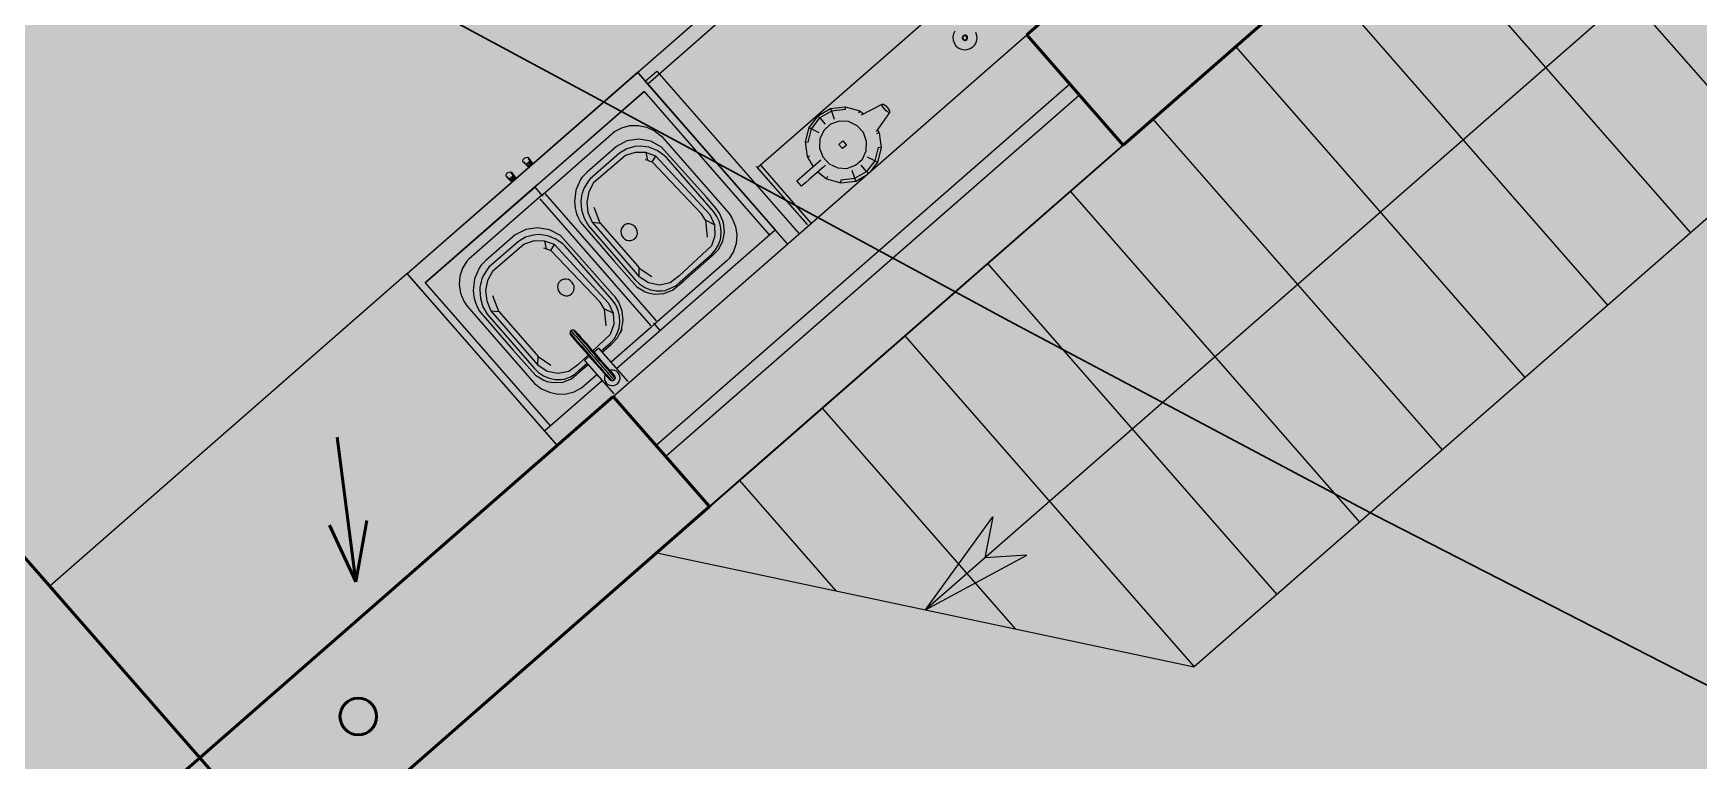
# Model space of a CAD drawing. Header units: millimetres. Extents: x 474337 to 1180020, y 4124662 to 4776603.
# Drawn here: x 845402 to 849950, y 4370312 to 4372299 of the extents above; entities that cross this region are included whole.
import ezdxf

# ---------------------------------------------------------------- set-up
doc = ezdxf.new("R2010")
doc.units = ezdxf.units.MM
doc.layers.add('(032) Горизонтали утолщенные', color=32, linetype='Continuous', lineweight=30)

# ---------------------------------------------------------------- blocks, each defined once
blk = doc.blocks.new('io87po8otjtrio')
h = blk.add_hatch(color=256)
h.dxf.hatch_style = 1
h.paths.add_polyline_path([(5665848.7, 897516.4), (5666182.5, 897736.8), (5665962.1, 898070.6), (5665628.3, 897850.2)])
at = {"color": 7, "lineweight": 50}
for p, q in [((5660452.5, 906416), (5664309.3, 900574)), ((5663011.3, 901814.2), (5663975.5, 900353.6)), ((5663975.5, 900353.6), (5664309.3, 900574)), ((5664802, 899101.8), (5665135.8, 899322.2)), ((5665135.8, 899322.2), (5666182.5, 897736.8)), ((5664802, 899101.8), (5665628.3, 897850.2)), ((5664994.6, 897431.8), (5665628.3, 897850.2))]:
    blk.add_line(p, q, dxfattribs=at)
at = {"color": 7}
for p, q in [((5663268, 904330), (5665747.3, 900574.6)), ((5662796, 903955.6), (5665494.3, 899868.4)), ((5663588.6, 901665.8), (5664590.3, 902327.1)), ((5663753.8, 901415.4), (5664755.5, 902076.8)), ((5663919.1, 901165.1), (5664920.8, 901826.4)), ((5664084.4, 900914.7), (5665086.1, 901576)), ((5664249.7, 900664.4), (5665251.4, 901325.7)), ((5664415, 900414), (5665416.7, 901075.3)), ((5664580.3, 900163.6), (5665582, 900825)), ((5664745.6, 899913.3), (5665747.3, 900574.6)), ((5665241.4, 899162.2), (5665747.3, 900574.6)), ((5664910.9, 899662.9), (5665578.6, 900103.8)), ((5665076.1, 899412.6), (5665410, 899633)), ((5665135.8, 899322.2), (5664802, 899101.8))]:
    blk.add_line(p, q, dxfattribs=at)
for p, q in [((5664309.3, 900574), (5665135.8, 899322.2)), ((5664234.9, 899577.5), (5663655, 900455.8)), ((5664124.6, 900452.1), (5664951, 899200.3)), ((5664158, 900474.1), (5664984.4, 899222.3)), ((5664802, 899101.8), (5663975.5, 900353.6)), ((5663958.8, 900218.3), (5663950.4, 900216.8)), ((5663967.2, 900217.7), (5663958.8, 900218.3)), ((5663975.2, 900215), (5663967.2, 900217.7)), ((5663982.4, 900210.2), (5663975.2, 900215)), ((5663988.2, 900203.5), (5663982.4, 900210.2)), ((5663953.5, 900186.8), (5663953.3, 900184.9)), ((5663953.3, 900184.9), (5663953.7, 900183.1)), ((5663954.1, 900188.6), (5663953.5, 900186.8)), ((5663953.7, 900183.1), (5663954.5, 900181.3)), ((5663954, 900186.7), (5663953.9, 900185)), ((5663953.9, 900185), (5663954.2, 900183.2)), ((5663954.6, 900188.3), (5663954, 900186.7)), ((5663955.1, 900190.1), (5663954.1, 900188.6)), ((5663954.2, 900183.2), (5663955, 900181.6)), ((5663954.5, 900181.3), (5663955.8, 900179.8)), ((5663955.5, 900189.8), (5663954.6, 900188.3)), ((5663955, 900181.6), (5663956.2, 900180.3)), ((5663956.6, 900191.4), (5663955.1, 900190.1)), ((5663955.4, 900186.2), (5663955.2, 900184.8)), ((5663955.2, 900184.8), (5663955.5, 900183.3)), ((5663955.8, 900187.5), (5663955.4, 900186.2)), ((5663956.9, 900190.9), (5663955.5, 900189.8)), ((5663955.5, 900183.3), (5663956.2, 900182)), ((5663956.6, 900188.7), (5663955.8, 900187.5)), ((5663955.8, 900179.8), (5663957.4, 900178.8)), ((5663956.2, 900182), (5663957.1, 900180.9)), ((5663956.2, 900180.3), (5663957.6, 900179.3)), ((5663958.3, 900192.3), (5663956.6, 900191.4)), ((5663957.7, 900189.7), (5663956.6, 900188.7)), ((5663958.5, 900191.7), (5663956.9, 900190.9)), ((5663957.1, 900180.9), (5663958.3, 900180.1)), ((5663957.4, 900178.8), (5663959.1, 900178.2)), ((5663957.6, 900179.3), (5663959.3, 900178.7)), ((5663959.1, 900190.3), (5663957.7, 900189.7)), ((5663960.2, 900192.6), (5663958.3, 900192.3)), ((5663958.3, 900180.1), (5663959.7, 900179.6)), ((5663960.2, 900192), (5663958.5, 900191.7)), ((5663960.5, 900190.6), (5663959.1, 900190.3)), ((5663959.1, 900178.2), (5663961, 900178)), ((5663959.3, 900178.7), (5663961, 900178.6)), ((5663959.7, 900179.6), (5663961.1, 900179.5)), ((5663962.1, 900192.5), (5663960.2, 900192.6)), ((5663962, 900191.9), (5663960.2, 900192)), ((5663961.9, 900190.5), (5663960.5, 900190.6)), ((5663961, 900178.6), (5663962.7, 900178.9)), ((5663961, 900178), (5663962.9, 900178.4)), ((5663961.1, 900179.5), (5663962.5, 900179.8)), ((5663963.2, 900190), (5663961.9, 900190.5)), ((5663963.6, 900191.4), (5663962, 900191.9)), ((5663963.8, 900191.9), (5663962.1, 900192.5)), ((5663962.5, 900179.8), (5663963.8, 900180.4)), ((5663962.7, 900178.9), (5663964.3, 900179.7)), ((5663962.9, 900178.4), (5663964.6, 900179.2)), ((5663964.4, 900189.2), (5663963.2, 900190)), ((5663965, 900190.4), (5663963.6, 900191.4)), ((5663965.4, 900190.8), (5663963.8, 900191.9)), ((5663963.8, 900180.4), (5663965, 900181.4)), ((5663964.3, 900179.7), (5663965.7, 900180.9)), ((5663965.4, 900188.1), (5663964.4, 900189.2)), ((5663964.6, 900179.2), (5663966.1, 900180.5)), ((5663966.2, 900189), (5663965, 900190.4)), ((5663965, 900181.4), (5663965.8, 900182.6)), ((5663966.7, 900189.3), (5663965.4, 900190.8)), ((5663966.1, 900186.8), (5663965.4, 900188.1)), ((5663965.7, 900180.9), (5663966.6, 900182.4)), ((5663965.8, 900182.6), (5663966.2, 900184)), ((5663966.3, 900185.4), (5663966.1, 900186.8)), ((5663966.1, 900180.5), (5663967.2, 900182.1)), ((5663967, 900187.4), (5663966.2, 900189)), ((5663966.2, 900184), (5663966.3, 900185.4)), ((5663966.6, 900182.4), (5663967.2, 900184)), ((5663967.5, 900187.6), (5663966.7, 900189.3)), ((5663967.3, 900185.7), (5663967, 900187.4)), ((5663967.2, 900184), (5663967.3, 900185.7)), ((5663967.2, 900182.1), (5663967.8, 900183.9)), ((5663967.9, 900185.7), (5663967.5, 900187.6)), ((5663967.8, 900183.9), (5663967.9, 900185.7)), ((5663978.8, 900157.8), (5663985.5, 900163.6)), ((5663985.5, 900163.6), (5663990.2, 900170.7)), ((5663992, 900195.6), (5663988.2, 900203.5)), ((5663990.2, 900170.7), (5663993, 900178.7)), ((5663993.6, 900187.1), (5663992, 900195.6)), ((5663993, 900178.7), (5663993.6, 900187.1)), ((5663938.9, 900160.5), (5663946, 900155.7)), ((5663946, 900155.7), (5663954, 900153)), ((5663954, 900153), (5663962.4, 900152.3)), ((5663962.4, 900152.3), (5663970.8, 900153.9)), ((5663970.8, 900153.9), (5663978.8, 900157.8)), ((5664109.9, 899936.7), (5664110.4, 899940.1)), ((5664114.1, 899936.7), (5664109.9, 899936.7)), ((5664121.1, 899904.8), (5664109.9, 899936.7)), ((5664110.4, 899940.1), (5664115.3, 899945.8)), ((5664121.4, 899940.1), (5664114.1, 899936.7)), ((5664115.3, 899945.8), (5664123, 899951.1)), ((5664129.1, 899945.3), (5664121.4, 899940.1)), ((5664123, 899951.1), (5664130.5, 899954.1)), ((5664134.3, 899950.5), (5664129.1, 899945.3)), ((5664130.5, 899954.1), (5664134.9, 899953.8)), ((5664134.9, 899953.8), (5664134.3, 899950.5)), ((5664134.9, 899953.8), (5664159.4, 899931.5)), ((5664131.2, 899876.7), (5664121.1, 899904.8)), ((5664159.4, 899931.5), (5664182.1, 899910.6)), ((5664177.9, 899914.5), (5664186.7, 899918.1)), ((5664186.7, 899918.1), (5664227.5, 899918.2)), ((5664186.7, 899918.1), (5664188.1, 899910.4)), ((5664227.5, 899918.2), (5664225.8, 899910.5)), ((5664225.8, 899910.5), (5664260.4, 899896.3)), ((5664227.5, 899918.2), (5664264.9, 899902.9)), ((5664260.4, 899896.3), (5664247.6, 899877.6)), ((5664264.9, 899902.9), (5664260.4, 899896.3)), ((5664260.4, 899896.3), (5664286.7, 899870)), ((5664264.9, 899902.9), (5664288.4, 899879.3)), ((5664103.3, 899836.3), (5664119.5, 899873.7)), ((5664119.5, 899873.7), (5664128.9, 899883)), ((5664119.5, 899873.7), (5664126, 899869.4)), ((5664159, 899861), (5664145, 899839.7)), ((5664180.1, 899875.6), (5664159, 899861)), ((5664205.1, 899881.2), (5664180.1, 899875.6)), ((5664230.1, 899876.9), (5664205.1, 899881.2)), ((5664251.4, 899863.4), (5664230.1, 899876.9)), ((5664265.7, 899842.7), (5664251.4, 899863.4)), ((5664286.7, 899870), (5664267.7, 899857.4)), ((5664286.7, 899870), (5664292.2, 899873.6)), ((5664300.6, 899835.5), (5664286.7, 899870)), ((5664308.4, 899837), (5664296, 899867.9)), ((5663934.2, 899286.5), (5663586.4, 899813.3)), ((5663621.5, 899836.5), (5663969.3, 899309.7)), ((5664102.7, 899795.8), (5664103.3, 899836.3)), ((5664103.3, 899836.3), (5664111.1, 899834.7)), ((5664111.1, 899834.7), (5664110.5, 899797.3)), ((5664110.5, 899797.3), (5664132.8, 899801.8)), ((5664145, 899839.7), (5664140.2, 899814.7)), ((5664140.2, 899814.7), (5664145.4, 899790.1)), ((5664194.7, 899817), (5664207.4, 899825.4)), ((5664203, 899804.6), (5664194.7, 899817)), ((5664215.7, 899812.9), (5664203, 899804.6)), ((5664207.4, 899825.4), (5664215.7, 899812.9)), ((5664270.9, 899818.1), (5664265.7, 899842.7)), ((5664266.1, 899793.1), (5664270.9, 899818.1)), ((5664300.6, 899835.5), (5664278.3, 899831)), ((5664300, 899798.1), (5664300.6, 899835.5)), ((5664307.8, 899796.5), (5664300, 899798.1)), ((5664308.4, 899837), (5664300.6, 899835.5)), ((5664307.8, 899796.5), (5664308.4, 899837)), ((5664102.7, 899795.8), (5664110.5, 899797.3)), ((5664117.8, 899758.4), (5664102.7, 899795.8)), ((5664110.5, 899797.3), (5664124.4, 899762.8)), ((5664124.4, 899762.8), (5664117.8, 899758.4)), ((5664117.8, 899758.4), (5664146.2, 899729.9)), ((5664124.4, 899762.8), (5664143.5, 899775.4)), ((5664150.7, 899736.5), (5664124.4, 899762.8)), ((5664145.4, 899790.1), (5664159.7, 899769.4)), ((5664150.7, 899736.5), (5664163.6, 899755.2)), ((5664159.7, 899769.4), (5664181, 899755.9)), ((5664181, 899755.9), (5664206, 899751.6)), ((5664206, 899751.6), (5664231, 899757.2)), ((5664231, 899757.2), (5664252.1, 899771.8)), ((5664252.1, 899771.8), (5664266.1, 899793.1)), ((5664254.1, 899761.6), (5664257.9, 899755.9)), ((5664257.9, 899755.9), (5664260.9, 899751.4)), ((5664269.9, 899737.7), (5664291.7, 899759.1)), ((5664291.7, 899759.1), (5664285.1, 899763.4)), ((5664291.7, 899759.1), (5664307.8, 899796.5)), ((5664146.2, 899729.9), (5664150.7, 899736.5)), ((5664146.2, 899729.9), (5664183.7, 899714.6)), ((5664185.3, 899722.3), (5664150.7, 899736.5)), ((5664183.7, 899714.6), (5664185.3, 899722.3)), ((5664183.7, 899714.6), (5664224.5, 899714.7)), ((5664224.5, 899714.7), (5664223, 899722.5)), ((5664224.5, 899714.7), (5664253.8, 899726.8)), ((5664286.2, 899677.7), (5664238, 899750.7)), ((5664260.9, 899751.4), (5664266.5, 899742.9)), ((5664266.5, 899742.9), (5664276.4, 899727.9)), ((5664276.4, 899727.9), (5664286.3, 899712.8)), ((5664286.3, 899712.8), (5664294.6, 899700.2)), ((5663937.4, 899339), (5664430.2, 899664.4)), ((5664405.8, 899701.5), (5664231.8, 899586.6)), ((5664408, 899690.4), (5664232.3, 899574.4)), ((5664302.5, 899688.4), (5664286.2, 899677.7)), ((5664294.6, 899700.2), (5664300.1, 899691.9)), ((5664300.1, 899691.9), (5664302.5, 899688.4)), ((5664407.3, 899691.4), (5664408, 899690.4)), ((5664453.4, 899629.3), (5663960.6, 899303.9)), ((5663933.8, 899286.3), (5664410.6, 899601)), ((5663988.5, 899297.1), (5664422.2, 899583.4)), ((5664727.7, 899120.8), (5664410.6, 899601)), ((5664115.3, 899327.9), (5664349.5, 899482.5)), ((5664349.5, 899482.5), (5664364, 899489.2)), ((5664364, 899489.2), (5664387, 899494.9)), ((5664387, 899494.9), (5664410.5, 899495.4)), ((5664410.5, 899495.4), (5664433.2, 899490.5)), ((5664433.2, 899490.5), (5664453.8, 899480.6)), ((5664453.8, 899480.6), (5664471.2, 899466.1)), ((5664338.1, 899441.1), (5664175.2, 899333.4)), ((5664323.9, 899444.8), (5664296.3, 899426.6)), ((5664331.2, 899449.8), (5664323.9, 899444.8)), ((5664347, 899457.6), (5664331.2, 899449.8)), ((5664352.9, 899448.5), (5664338.1, 899441.1)), ((5664345.7, 899429.9), (5664374.9, 899438.4)), ((5664372.4, 899463.8), (5664347, 899457.6)), ((5664368.6, 899453.1), (5664352.9, 899448.5)), ((5664374.9, 899438.4), (5664359, 899415.9)), ((5664385, 899454.8), (5664368.6, 899453.1)), ((5664398.2, 899463), (5664372.4, 899463.8)), ((5664374.9, 899438.4), (5664404.7, 899436.1)), ((5664401.1, 899453.5), (5664385, 899454.8)), ((5664422.4, 899455.1), (5664398.2, 899463)), ((5664416.5, 899449.3), (5664401.1, 899453.5)), ((5664404.7, 899436.1), (5664430.9, 899423.1)), ((5664430.8, 899442.3), (5664416.5, 899449.3)), ((5664443, 899440.9), (5664422.4, 899455.1)), ((5664443.2, 899432.7), (5664430.8, 899442.3)), ((5664458.4, 899421.3), (5664443, 899440.9)), ((5664471.2, 899466.1), (5664476.2, 899460.4)), ((5664476.2, 899460.4), (5664622, 899239.5)), ((5664296.3, 899426.6), (5664145.3, 899324.2)), ((5664345.7, 899429.9), (5664167.2, 899305.4)), ((5664340.2, 899407.5), (5664181.7, 899293.2)), ((5664359, 899415.9), (5664340.2, 899407.5)), ((5664359, 899415.9), (5664405.6, 899414.4)), ((5664430.9, 899423.1), (5664501.2, 899323.7)), ((5664453.5, 899420.9), (5664443.2, 899432.7)), ((5664516.6, 899325.2), (5664453.5, 899420.9)), ((5664515.9, 899334.3), (5664458.4, 899421.3)), ((5663969.3, 899309.7), (5663934.2, 899286.5)), ((5663960.6, 899303.9), (5663937.4, 899339)), ((5664086, 899291.1), (5664098.6, 899311)), ((5664098.6, 899311), (5664115.3, 899327.9)), ((5664145.3, 899324.2), (5664125.5, 899296.9)), ((5664152.7, 899310.8), (5664141.1, 899290)), ((5664168.9, 899328.4), (5664152.7, 899310.8)), ((5664167.2, 899305.4), (5664154, 899279.3)), ((5664181.7, 899293.2), (5664167.2, 899305.4)), ((5664175.2, 899333.4), (5664168.9, 899328.4)), ((5664501.2, 899323.7), (5664515.6, 899297.3)), ((5664536.6, 899301.5), (5664515.9, 899334.3)), ((5664525.7, 899312.1), (5664516.6, 899325.2)), ((5664534.6, 899281.6), (5664525.7, 899312.1)), ((5664542.4, 899276.7), (5664536.6, 899301.5)), ((5664395, 898588.5), (5663931.1, 899291.1)), ((5663934.2, 899286.5), (5664394.8, 898588.8)), ((5664207.3, 898965.7), (5663988.5, 899297.1)), ((5663988.5, 899297.1), (5664212.7, 898957.4)), ((5664075.4, 899246.4), (5664078.1, 899269.2)), ((5664078.1, 899269.2), (5664086, 899291.1)), ((5664125.5, 899296.9), (5664115.3, 899265.3)), ((5664115.3, 899265.3), (5664115.8, 899232.7)), ((5664134.8, 899267.5), (5664133.8, 899252)), ((5664141.1, 899290), (5664134.8, 899267.5)), ((5664154, 899279.3), (5664149.7, 899251)), ((5664154, 899279.3), (5664175.7, 899281.4)), ((5664175.7, 899281.4), (5664173.5, 899275.2)), ((5664175.7, 899281.4), (5664178.5, 899287.4)), ((5664178.5, 899287.4), (5664181.7, 899293.2)), ((5664517.9, 899267.6), (5664508, 899238.8)), ((5664515.6, 899297.3), (5664517.9, 899267.6)), ((5664527.3, 899241.7), (5664532.7, 899257.3)), ((5664532.7, 899257.3), (5664534.8, 899273.4)), ((5664534.8, 899273.4), (5664534.6, 899281.6)), ((5664540.4, 899250.9), (5664542.4, 899276.7)), ((5664622, 899239.5), (5664641, 899252.1)), ((5664078, 899223.8), (5664075.4, 899246.4)), ((5664085.8, 899202.7), (5664078, 899223.8)), ((5664115.8, 899232.7), (5664126.9, 899202.5)), ((5664133.8, 899252), (5664137, 899229.3)), ((5664137, 899229.3), (5664145.8, 899208.4)), ((5664145.8, 899208.4), (5664204.6, 899119.2)), ((5664149.7, 899251), (5664154.8, 899223.3)), ((5664154.8, 899223.3), (5664217.2, 899127)), ((5664229.1, 898992), (5664613.7, 899245.9)), ((5664240, 898975.4), (5664624.6, 899229.4)), ((5664323.2, 899108.5), (5664487.6, 899215.5)), ((5664328.1, 899130), (5664458.3, 899215.9)), ((5664341.2, 899208.9), (5664340.6, 899203.1)), ((5664343.3, 899214.5), (5664341.2, 899208.9)), ((5664346.8, 899219.5), (5664343.3, 899214.5)), ((5664351.5, 899223.5), (5664346.8, 899219.5)), ((5664356.9, 899226.2), (5664351.5, 899223.5)), ((5664362.9, 899227.4), (5664356.9, 899226.2)), ((5664368.8, 899227.2), (5664362.9, 899227.4)), ((5664374.5, 899225.4), (5664368.8, 899227.2)), ((5664379.4, 899222.3), (5664374.5, 899225.4)), ((5664383.2, 899217.9), (5664379.4, 899222.3)), ((5664385.7, 899212.7), (5664383.2, 899217.9)), ((5664386.6, 899207), (5664385.7, 899212.7)), ((5664386.1, 899201.1), (5664386.6, 899207)), ((5664458.3, 899215.9), (5664464.5, 899219.4)), ((5664464.5, 899219.4), (5664491.8, 899250.6)), ((5664487.6, 899215.5), (5664464.5, 899219.4)), ((5664508, 899238.8), (5664487.6, 899215.5)), ((5664494.5, 899204.3), (5664507.8, 899214.7)), ((5664507.8, 899214.7), (5664518.9, 899227.3)), ((5664514, 899205.6), (5664530.6, 899226.5)), ((5664518.9, 899227.3), (5664527.3, 899241.7)), ((5664530.6, 899226.5), (5664534.7, 899234.4)), ((5664534.7, 899234.4), (5664540.4, 899250.9)), ((5664618.9, 899238), (5664621.8, 899239.9)), ((5664622, 899239.5), (5664619.1, 899237.6)), ((5664621.8, 899239.9), (5664629.3, 899228.6)), ((5664629.3, 899228.6), (5664708.7, 899108.3)), ((5664224.2, 898993.2), (5664085.8, 899202.7)), ((5664126.9, 899202.5), (5664185.6, 899113.7)), ((5664340.6, 899203.1), (5664341.6, 899197.3)), ((5664341.6, 899197.3), (5664344.1, 899192.1)), ((5664344.1, 899192.1), (5664347.9, 899187.8)), ((5664347.9, 899187.8), (5664352.8, 899184.6)), ((5664352.8, 899184.6), (5664358.4, 899182.9)), ((5664358.4, 899182.9), (5664364.4, 899182.6)), ((5664364.4, 899182.6), (5664370.3, 899183.9)), ((5664370.3, 899183.9), (5664375.8, 899186.6)), ((5664375.8, 899186.6), (5664380.4, 899190.6)), ((5664380.4, 899190.6), (5664383.9, 899195.5)), ((5664383.9, 899195.5), (5664386.1, 899201.1)), ((5664393.4, 899138.2), (5664494.5, 899204.3)), ((5664436.8, 899153.7), (5664514, 899205.6)), ((5664204.6, 899119.2), (5664209.7, 899113.7)), ((5664217.2, 899127), (5664239.6, 899110.5)), ((5664328.1, 899130), (5664283.8, 899119.5)), ((5664318.7, 899077.1), (5664436.8, 899153.7)), ((5664323.2, 899108.5), (5664328.1, 899130)), ((5664331.2, 899097.2), (5664393.4, 899138.2)), ((5664498.7, 899120.1), (5664347.6, 899017.7)), ((5664548.1, 899123.4), (5664369.6, 898998.9)), ((5664540.4, 899134.6), (5664377.5, 899026.9)), ((5664526.3, 899138.3), (5664498.7, 899120.1)), ((5664533.6, 899143.3), (5664526.3, 899138.3)), ((5664549.3, 899151.1), (5664533.6, 899143.3)), ((5664555.2, 899142), (5664540.4, 899134.6)), ((5664548.1, 899123.4), (5664577.2, 899131.9)), ((5664574.7, 899157.3), (5664549.3, 899151.1)), ((5664571, 899146.6), (5664555.2, 899142)), ((5664577.2, 899131.9), (5664561.4, 899109.4)), ((5664587.3, 899148.3), (5664571, 899146.6)), ((5664600.5, 899156.5), (5664574.7, 899157.3)), ((5664577.2, 899131.9), (5664607, 899129.6)), ((5664603.4, 899147), (5664587.3, 899148.3)), ((5664624.7, 899148.6), (5664600.5, 899156.5)), ((5664618.9, 899142.8), (5664603.4, 899147)), ((5664607, 899129.6), (5664633.3, 899116.6)), ((5664633.1, 899135.8), (5664618.9, 899142.8)), ((5664623.2, 899149.1), (5664625.5, 899149.3)), ((5664625.5, 899149.3), (5664624, 899148.9)), ((5664645.3, 899134.4), (5664624.7, 899148.6)), ((5664625.5, 899149.3), (5664626.6, 899148.5)), ((5664626.6, 899148.5), (5664630.8, 899145.4)), ((5664630.8, 899145.4), (5664631.8, 899144.4)), ((5664635, 899141.5), (5664631.8, 899144.4)), ((5664631.8, 899144.4), (5664633.9, 899142.6)), ((5664645.6, 899126.2), (5664633.1, 899135.8)), ((5664633.3, 899116.6), (5664671.2, 899062.9)), ((5664633.9, 899142.6), (5664635, 899141.5)), ((5664660.7, 899114.8), (5664645.3, 899134.4)), ((5664655.9, 899114.4), (5664645.6, 899126.2)), ((5664666, 899080), (5664767.4, 899147)), ((5664735.5, 899120), (5664732.4, 899115.3)), ((5664739.7, 899123.6), (5664735.5, 899120)), ((5664744.7, 899126.1), (5664739.7, 899123.6)), ((5664750.2, 899127.1), (5664744.7, 899126.1)), ((5664755.8, 899126.7), (5664750.2, 899127.1)), ((5664761.1, 899124.9), (5664755.8, 899126.7)), ((5664765.7, 899121.8), (5664761.1, 899124.9)), ((5664769.4, 899117.6), (5664765.7, 899121.8)), ((5664771.8, 899112.5), (5664769.4, 899117.6)), ((5664185.6, 899113.7), (5664197.2, 899098.3)), ((5664197.2, 899098.3), (5664203, 899092.8)), ((5664203, 899092.8), (5664230.2, 899075.9)), ((5664209.7, 899113.7), (5664227.2, 899099.6)), ((5664227.2, 899099.6), (5664233.8, 899095.9)), ((5664230.2, 899075.9), (5664261.7, 899068)), ((5664233.8, 899095.9), (5664240.7, 899092.6)), ((5664239.6, 899110.5), (5664266.3, 899101.5)), ((5664240.7, 899092.6), (5664247.8, 899089.9)), ((5664247.8, 899089.9), (5664255.2, 899087.7)), ((5664255.2, 899087.7), (5664262.7, 899086.1)), ((5664262.7, 899086.1), (5664285.9, 899084.7)), ((5664266.3, 899101.5), (5664295.1, 899100.8)), ((5664285.9, 899084.7), (5664309.1, 899088.5)), ((5664294.7, 899069.6), (5664302.9, 899071.5)), ((5664295.1, 899100.8), (5664323.2, 899108.5)), ((5664302.9, 899071.5), (5664318.7, 899077.1)), ((5664309.1, 899088.5), (5664331.2, 899097.2)), ((5664542.5, 899101), (5664384.1, 898986.7)), ((5664561.4, 899109.4), (5664542.5, 899101)), ((5664561.4, 899109.4), (5664608, 899107.9)), ((5664674.7, 899085.8), (5664655.9, 899114.4)), ((5664678.3, 899088.2), (5664660.7, 899114.8)), ((5664666.4, 899079.3), (5664666, 899080)), ((5664667.9, 899077.2), (5664666.4, 899079.3)), ((5664670.1, 899073.8), (5664667.9, 899077.2)), ((5664673, 899069.3), (5664670.1, 899073.8)), ((5664672.3, 899063.7), (5664684.9, 899072)), ((5664686.8, 899070.2), (5664673.2, 899061.3)), ((5664684.9, 899072), (5664697.3, 899080.2)), ((5664700, 899079), (5664686.8, 899070.2)), ((5664690.3, 899065.3), (5664703.9, 899074.3)), ((5664694.2, 899037.2), (5664795.6, 899104.2)), ((5664697.3, 899080.2), (5664709, 899087.9)), ((5664712.6, 899087.3), (5664700, 899079)), ((5664703.9, 899074.3), (5664716.9, 899082.9)), ((5664706.7, 899065.9), (5664729.1, 899080.7)), ((5664706.7, 899068.9), (5664719.3, 899077.2)), ((5664709, 899087.9), (5664719.7, 899095)), ((5664724.1, 899094.9), (5664712.6, 899087.3)), ((5664716.9, 899082.9), (5664728.7, 899090.7)), ((5664719.3, 899077.2), (5664730.8, 899084.8)), ((5664719.7, 899095), (5664729, 899101.2)), ((5664734.1, 899101.5), (5664724.1, 899094.9)), ((5664728.7, 899090.7), (5664739, 899097.5)), ((5664729, 899101.2), (5664746.8, 899112.9)), ((5664729.1, 899080.7), (5664738.4, 899086.9)), ((5664730.6, 899110.1), (5664730.2, 899104.5)), ((5664730.2, 899104.5), (5664730.6, 899102.2)), ((5664732.4, 899115.3), (5664730.6, 899110.1)), ((5664730.8, 899084.8), (5664740.8, 899091.4)), ((5664753.2, 899114.1), (5664734.1, 899101.5)), ((5664738.4, 899086.9), (5664756.2, 899098.6)), ((5664739, 899097.5), (5664758.6, 899110.5)), ((5664740, 899087.9), (5664741.9, 899086.6)), ((5664740.8, 899091.4), (5664759.9, 899104.1)), ((5664741.9, 899086.6), (5664747.2, 899084.8)), ((5664746.8, 899112.9), (5664753.2, 899114.1)), ((5664746.8, 899112.9), (5664750.1, 899113.5)), ((5664747.2, 899084.8), (5664752.8, 899084.4)), ((5664752.8, 899084.4), (5664758.3, 899085.5)), ((5664758.6, 899110.5), (5664753.2, 899114.1)), ((5664753.2, 899114.1), (5664755.9, 899112.3)), ((5664755.9, 899077.9), (5664871.3, 898903.3)), ((5664756.2, 899098.6), (5664759.9, 899104.1)), ((5664758.3, 899085.5), (5664763.3, 899087.9)), ((5664759.9, 899104.1), (5664758.4, 899101.8)), ((5664759.9, 899104.1), (5664758.6, 899110.5)), ((5664758.6, 899110.5), (5664759.3, 899107.1)), ((5664763.3, 899087.9), (5664767.5, 899091.6)), ((5664767.5, 899091.6), (5664770.6, 899096.2)), ((5664770.6, 899096.2), (5664772.5, 899101.5)), ((5664772.9, 899107.1), (5664771.8, 899112.5)), ((5664772.5, 899101.5), (5664772.9, 899107.1)), ((5664261.7, 899068), (5664278.2, 899067.6)), ((5664270.1, 899067.8), (5664270.2, 899067.7)), ((5664278.2, 899067.6), (5664286.5, 899068.3)), ((5664286.5, 899068.3), (5664294.7, 899069.6)), ((5664377.5, 899026.9), (5664371.3, 899021.9)), ((5664473.1, 899028.1), (5664469.6, 899023.2)), ((5664477.8, 899032.1), (5664473.1, 899028.1)), ((5664483.3, 899034.8), (5664477.8, 899032.1)), ((5664489.2, 899036.1), (5664483.3, 899034.8)), ((5664495.2, 899035.8), (5664489.2, 899036.1)), ((5664500.8, 899034.1), (5664495.2, 899035.8)), ((5664505.7, 899030.9), (5664500.8, 899034.1)), ((5664509.5, 899026.6), (5664505.7, 899030.9)), ((5664512, 899021.4), (5664509.5, 899026.6)), ((5664617.8, 899024.6), (5664606.8, 899017.4)), ((5664610.4, 899022.8), (5664620.7, 899029.6)), ((5664625.9, 899030), (5664617.8, 899024.6)), ((5664620.7, 899029.6), (5664628.2, 899034.6)), ((5664647.4, 899044.2), (5664625.9, 899030)), ((5664627.7, 899024), (5664649.8, 899038.5)), ((5664628.2, 899034.6), (5664648.2, 899047.8)), ((5664632.6, 899019.9), (5664654, 899034.1)), ((5664637.7, 899020.3), (5664647, 899026.4)), ((5664647, 899026.4), (5664669.4, 899041.3)), ((5664660, 899052.5), (5664647.4, 899044.2)), ((5664648.2, 899047.8), (5664660, 899055.5)), ((5664649.8, 899038.5), (5664662.7, 899047.1)), ((5664654, 899034.1), (5664666.6, 899042.4)), ((5664660, 899055.5), (5664672.3, 899063.7)), ((5664673.2, 899061.3), (5664660, 899052.5)), ((5664662.7, 899047.1), (5664676.4, 899056.1)), ((5664666.6, 899042.4), (5664679.9, 899051.2)), ((5664669.4, 899041.3), (5664681.8, 899049.4)), ((5664675.4, 899065.7), (5664673, 899069.3)), ((5664676.4, 899056.1), (5664690.3, 899065.3)), ((5664679.9, 899051.2), (5664693.4, 899060.1)), ((5664681.1, 899049), (5664703.5, 899017.2)), ((5664681.8, 899049.4), (5664694.3, 899057.7)), ((5664684.8, 899051.5), (5664693.8, 899037.9)), ((5664693.4, 899060.1), (5664706.7, 899068.9)), ((5664693.8, 899037.9), (5664694.2, 899037.2)), ((5664694.3, 899057.7), (5664706.7, 899065.9)), ((5664718.9, 899018.7), (5664703, 899043)), ((5664718.2, 899027.8), (5664706.6, 899045.4)), ((5664738.9, 898995), (5664718.2, 899027.8)), ((5664767.6, 899019), (5664737, 899065.4)), ((5664207, 898966.1), (5664234.3, 898984.1)), ((5664231.7, 898981.8), (5664224.2, 898993.2)), ((5664231.4, 898982.2), (5664377.2, 898761.3)), ((5664327.9, 898990.4), (5664317.7, 898958.8)), ((5664347.6, 899017.7), (5664327.9, 898990.4)), ((5664343.4, 898983.5), (5664337.2, 898961)), ((5664355.1, 899004.3), (5664343.4, 898983.5)), ((5664371.3, 899021.9), (5664355.1, 899004.3)), ((5664369.6, 898998.9), (5664356.3, 898972.8)), ((5664384.1, 898986.7), (5664369.6, 898998.9)), ((5664378.1, 898974.9), (5664380.8, 898980.9)), ((5664380.8, 898980.9), (5664384.1, 898986.7)), ((5664467.5, 899017.6), (5664466.9, 899011.7)), ((5664466.9, 899011.7), (5664467.9, 899006)), ((5664469.6, 899023.2), (5664467.5, 899017.6)), ((5664467.9, 899006), (5664470.4, 899000.8)), ((5664470.4, 899000.8), (5664474.2, 898996.4)), ((5664474.2, 898996.4), (5664479.1, 898993.3)), ((5664479.1, 898993.3), (5664484.7, 898991.5)), ((5664484.7, 898991.5), (5664490.7, 898991.3)), ((5664490.7, 898991.3), (5664496.7, 898992.5)), ((5664496.7, 898992.5), (5664502.1, 898995.2)), ((5664502.1, 898995.2), (5664506.8, 898999.2)), ((5664506.8, 898999.2), (5664510.3, 899004.2)), ((5664510.3, 899004.2), (5664512.4, 899009.8)), ((5664513, 899015.6), (5664512, 899021.4)), ((5664512.4, 899009.8), (5664513, 899015.6)), ((5664606.8, 899017.4), (5664610.4, 899022.8)), ((5664606.8, 899017.4), (5664608, 899011)), ((5664608, 899011), (5664619.3, 899018.4)), ((5664608, 899011), (5664613.4, 899007.3)), ((5664613.4, 899007.3), (5664624.4, 899014.5)), ((5664613.4, 899007.3), (5664619.9, 899008.5)), ((5664619.3, 899018.4), (5664627.7, 899024)), ((5664619.9, 899008.5), (5664637.7, 899020.3)), ((5664624.4, 899014.5), (5664632.6, 899019.9)), ((5664703.5, 899017.2), (5664718, 898990.8)), ((5664718, 898990.8), (5664720.2, 898961.1)), ((5664728, 899005.6), (5664718.9, 899018.7)), ((5664734.1, 898990.9), (5664728, 899005.6)), ((5664737, 898975.1), (5664734.1, 898990.9)), ((5664744.8, 898970.2), (5664738.9, 898995)), ((5664775.4, 898997.9), (5664767.6, 899019)), ((5664778, 898975.3), (5664775.4, 898997.9)), ((5664122.9, 898957.1), (5664124.5, 898959.6)), ((5664123, 898953.1), (5664122.9, 898957.1)), ((5664124.9, 898948.9), (5664123, 898953.1)), ((5664124.5, 898959.6), (5664127.3, 898961.1)), ((5664128.1, 898945.4), (5664124.9, 898948.9)), ((5664134.2, 898963.5), (5664125.8, 898958.7)), ((5664127.3, 898961.1), (5664135.1, 898965.4)), ((5664131.7, 898943.7), (5664128.1, 898945.4)), ((5664134.7, 898944.3), (5664131.7, 898943.7)), ((5664134.2, 898963.5), (5664143.9, 898968.9)), ((5664135.1, 898965.4), (5664134.2, 898963.5)), ((5664134.8, 898960.3), (5664134.2, 898963.5)), ((5664142.1, 898951.6), (5664134.4, 898945.8)), ((5664137.2, 898946.2), (5664134.7, 898944.3)), ((5664145.4, 898966.7), (5664134.8, 898960.3)), ((5664135.1, 898965.4), (5664143.3, 898969.8)), ((5664136.6, 898956.6), (5664147.3, 898963.7)), ((5664144.1, 898951.7), (5664137.2, 898946.2)), ((5664149.3, 898960.6), (5664139.3, 898953.4)), ((5664139.3, 898953.4), (5664142.1, 898951.6)), ((5664142.1, 898951.6), (5664150.8, 898958.4)), ((5664144.1, 898951.7), (5664142.1, 898951.6)), ((5664151.4, 898957.5), (5664144.1, 898951.7)), ((5664201.8, 898974), (5664426, 898634.4)), ((5664426, 898634.4), (5664207, 898966.1)), ((5664317.7, 898958.8), (5664318.2, 898926.2)), ((5664337.2, 898961), (5664336.1, 898945.5)), ((5664336.1, 898945.5), (5664339.3, 898922.8)), ((5664356.3, 898972.8), (5664352, 898944.5)), ((5664352, 898944.5), (5664357.2, 898916.8)), ((5664356.3, 898972.8), (5664378.1, 898974.9)), ((5664378.1, 898974.9), (5664375.8, 898968.7)), ((5664666.8, 898912.9), (5664694.2, 898944.1)), ((5664720.2, 898961.1), (5664710.4, 898932.3)), ((5664721.3, 898920.8), (5664729.7, 898935.2)), ((5664729.7, 898935.2), (5664735, 898950.8)), ((5664735, 898950.8), (5664737.2, 898966.9)), ((5664737.2, 898966.9), (5664737, 898975.1)), ((5664737.1, 898927.9), (5664742.8, 898944.4)), ((5664742.8, 898944.4), (5664744.8, 898970.2)), ((5664767.5, 898930.6), (5664775.3, 898952.5)), ((5664775.3, 898952.5), (5664778, 898975.3)), ((5664156.5, 898906.1), (5664158.2, 898908.7)), ((5664156.7, 898902.1), (5664156.5, 898906.1)), ((5664158.6, 898897.9), (5664156.7, 898902.1)), ((5664158.2, 898908.7), (5664160.9, 898910.2)), ((5664161.7, 898894.5), (5664158.6, 898897.9)), ((5664167.9, 898912.5), (5664159.5, 898907.8)), ((5664160.9, 898910.2), (5664168.7, 898914.4)), ((5664165.3, 898892.8), (5664161.7, 898894.5)), ((5664168.3, 898893.3), (5664165.3, 898892.8)), ((5664167.9, 898912.5), (5664177.5, 898917.9)), ((5664168.7, 898914.4), (5664167.9, 898912.5)), ((5664168.4, 898909.3), (5664167.9, 898912.5)), ((5664175.7, 898900.7), (5664168, 898894.8)), ((5664170.8, 898895.2), (5664168.3, 898893.3)), ((5664179, 898915.7), (5664168.4, 898909.3)), ((5664168.7, 898914.4), (5664176.9, 898918.8)), ((5664170.3, 898905.6), (5664181, 898912.7)), ((5664177.8, 898900.7), (5664170.8, 898895.2)), ((5664183, 898909.7), (5664173, 898902.5)), ((5664173, 898902.5), (5664175.7, 898900.7)), ((5664175.7, 898900.7), (5664184.5, 898907.4)), ((5664177.8, 898900.7), (5664175.7, 898900.7)), ((5664185, 898906.6), (5664177.8, 898900.7)), ((5664318.2, 898926.2), (5664329.3, 898896)), ((5664329.3, 898896), (5664387.9, 898807.2)), ((5664339.3, 898922.8), (5664348.1, 898901.9)), ((5664348.1, 898901.9), (5664407, 898812.7)), ((5664357.2, 898916.8), (5664419.5, 898820.5)), ((5664394.8, 898588.8), (5664910.9, 898929.5)), ((5664399.4, 898591.7), (5664914.3, 898931.7)), ((5664426, 898634.4), (5664859.7, 898920.7)), ((5664503.9, 898739.2), (5664738.1, 898893.8)), ((5664525.5, 898802), (5664689.9, 898909)), ((5664530.4, 898823.5), (5664660.6, 898909.4)), ((5664595.7, 898831.7), (5664696.9, 898897.8)), ((5664639.1, 898847.2), (5664716.3, 898899.1)), ((5664660.6, 898909.4), (5664666.8, 898912.9)), ((5664689.9, 898909), (5664666.8, 898912.9)), ((5664710.4, 898932.3), (5664689.9, 898909)), ((5664696.9, 898897.8), (5664710.2, 898908.2)), ((5664710.2, 898908.2), (5664721.3, 898920.8)), ((5664716.3, 898899.1), (5664733, 898920)), ((5664733, 898920), (5664737.1, 898927.9)), ((5664738.1, 898893.8), (5664754.9, 898910.7)), ((5664754.9, 898910.7), (5664767.5, 898930.6)), ((5664521, 898770.6), (5664639.1, 898847.2)), ((5664387.9, 898807.2), (5664399.6, 898791.8)), ((5664407, 898812.7), (5664412, 898807.2)), ((5664412, 898807.2), (5664429.6, 898793.1)), ((5664419.5, 898820.5), (5664441.9, 898804)), ((5664441.9, 898804), (5664468.7, 898795)), ((5664530.4, 898823.5), (5664486.1, 898813)), ((5664497.4, 898794.3), (5664525.5, 898802)), ((5664525.5, 898802), (5664530.4, 898823.5)), ((5664533.5, 898790.7), (5664595.7, 898831.7)), ((5664377.2, 898761.3), (5664382.2, 898755.6)), ((5664382.2, 898755.6), (5664399.6, 898741.2)), ((5664399.6, 898791.8), (5664405.4, 898786.4)), ((5664405.4, 898786.4), (5664432.5, 898769.4)), ((5664429.6, 898793.1), (5664436.1, 898789.4)), ((5664432.5, 898769.4), (5664464, 898761.5)), ((5664436.1, 898789.4), (5664443, 898786.1)), ((5664443, 898786.1), (5664450.2, 898783.4)), ((5664450.2, 898783.4), (5664457.5, 898781.2)), ((5664457.5, 898781.2), (5664465, 898779.6)), ((5664464, 898761.5), (5664480.6, 898761.1)), ((5664465, 898779.6), (5664488.3, 898778.2)), ((5664468.7, 898795), (5664497.4, 898794.3)), ((5664480.6, 898761.1), (5664488.9, 898761.8)), ((5664488.3, 898778.2), (5664511.5, 898782)), ((5664488.9, 898761.8), (5664497.1, 898763.1)), ((5664497.1, 898763.1), (5664505.2, 898765)), ((5664505.2, 898765), (5664521, 898770.6)), ((5664511.5, 898782), (5664533.5, 898790.7)), ((5664399.6, 898741.2), (5664420.3, 898731.2)), ((5664420.3, 898731.2), (5664442.9, 898726.3)), ((5664442.9, 898726.3), (5664466.4, 898726.8)), ((5664466.4, 898726.8), (5664489.4, 898732.6)), ((5664489.4, 898732.6), (5664503.9, 898739.2)), ((5664395, 898588.8), (5664399.4, 898591.7)), ((5664395.2, 898588.6), (5664395, 898588.5)), ((5664395, 898588.5), (5665108.9, 897507.3))]:
    blk.add_line(p, q)
at = {"lineweight": 50}
for p, q in [((5665209.8, 898336.6), (5665047.6, 898389.2)), ((5664811.1, 898339.8), (5665209.8, 898336.6)), ((5665209.8, 898336.6), (5665046.8, 898286.6))]:
    blk.add_line(p, q, dxfattribs=at)
for points in [[(5665494.3, 899868.4), (5665384.1, 900162.3), (5665375.7, 900048.1)], [(5665494.3, 899868.4), (5665267.3, 900085.2), (5665375.7, 900048.1)]]:
    blk.add_lwpolyline(points)
at = {"color": 7, "lineweight": 50}
blk.add_lwpolyline([(5666182.5, 897736.8), (5665848.7, 897516.4), (5665628.3, 897850.2), (5665962.1, 898070.6)], close=True, dxfattribs=at)
at = {"lineweight": 50}
blk.add_circle((5665574.8, 898294.2), 50, dxfattribs=at)

msp = doc.modelspace()

# ---------------------------------------------------------------- hatches: boundary and pattern name
at = {"lineweight": 30}
h = msp.add_hatch(color=74, dxfattribs=at)
h.dxf.hatch_style = 1
h.paths.add_polyline_path([(848139.7, 4387459.1), (849731.4, 4387917), (852162.9, 4385135.8), (851496.6, 4383619.6), (855637, 4387239.5), (840903.6, 4404091.3), (835633.7, 4399483.9), (836948.2, 4397980.4), (836281.8, 4396464.2), (828753.4, 4389882.1), (830102.7, 4388338.8), (828597, 4387022.4), (828267.9, 4387398.8), (825708.3, 4385160.9), (821331.2, 4390167.3), (822836.9, 4391483.7), (818426.9, 4396527.7), (830773.5, 4407322.3), (832365.1, 4407780.2), (834796.7, 4404999), (834130.4, 4403482.8), (838270.8, 4407102.7), (831497.2, 4414850.2, 0.259332), (828712, 4415713.3), (814009, 4411562.8, -0.170668), (808685.4, 4398894.1), (812315.5, 4386034.9), (821754, 4352599.1), (879217.2, 4352809.4, 0.616153), (881499.5, 4357658.4), (858269.8, 4384228.1), (852999.9, 4379620.7), (854314.4, 4378117.2), (853648, 4376601), (846119.6, 4370018.9), (847468.9, 4368475.6), (845963.2, 4367159.2), (845634.1, 4367535.6), (843074.5, 4365297.7), (838697.4, 4370304.1), (840203.1, 4371620.5), (835793.1, 4376664.5)])
h.paths.add_polyline_path([(828900.5, 4381509.6), (826628.9, 4384106.3), (829942.2, 4387003.1), (832213.1, 4384405.8)], flags=16)
h.paths.add_polyline_path([(835195.8, 4387544.8, -0.090131), (833886.8, 4388516.2, -0.834301), (833005.7, 4390275.5), (838110.5, 4394742.2), (840414.2, 4392107.3)], flags=16)
h.paths.add_polyline_path([(847308.5, 4367139.9), (849579.3, 4364542.6), (846266.7, 4361646.4), (843995.1, 4364243.1)], flags=16)
h.paths.add_polyline_path([(850371.9, 4370412.3), (855476.7, 4374879), (857780.4, 4372244.1), (852562, 4367681.7, -0.090131), (851253.1, 4368653, -0.834301)], flags=16)
h = msp.add_hatch(color=21, dxfattribs=at)
h.dxf.hatch_style = 1
h.paths.add_polyline_path([(835793.1, 4376664.5), (840203.1, 4371620.5), (838697.4, 4370304.1), (843074.5, 4365297.7), (845634.1, 4367535.6), (845963.2, 4367159.2), (847468.9, 4368475.6), (846119.6, 4370018.9), (853648, 4376601), (854314.4, 4378117.2), (850367.1, 4382632.1), (851496.6, 4383619.6), (852162.9, 4385135.8), (849731.4, 4387917), (848139.7, 4387459.1)])

# ---------------------------------------------------------------- linework, layer by layer
at = {"layer": '(032) Горизонтали утолщенные', "color": 32, "linetype": 'Continuous', "lineweight": 30, "elevation": 1462490.5}
msp.add_lwpolyline([(842185.8, 4374651.3), (843255.9, 4374089.2), (844290, 4373541.9), (845288, 4373010), (846250, 4372494.3), (847175.9, 4371995.4), (848065.5, 4371513.9), (849067.2, 4370981.7), (849923.7, 4370542.6), (850680.6, 4370161.2), (851383.2, 4369802), (852077, 4369429.5), (852807.5, 4369008.4), (853620.2, 4368503.2), (854560.4, 4367878.4), (855433.6, 4367250.1), (856398.6, 4366504.4), (857420.1, 4365678.7), (858462.3, 4364810.3), (859489.9, 4363936.7)], dxfattribs=at)
at = {"lineweight": 30, "elevation": 1503990.5}
msp.add_lwpolyline([(848139.7, 4387459.1), (849731.4, 4387917), (852162.9, 4385135.8), (851496.6, 4383619.6), (850367.1, 4382632.1), (854314.4, 4378117.2), (853648, 4376601), (846119.6, 4370018.9), (847468.9, 4368475.6), (845963.2, 4367159.2), (845634.1, 4367535.6), (843074.5, 4365297.7), (838697.4, 4370304.1), (840203.1, 4371620.5), (835793.1, 4376664.5)], close=True, dxfattribs=at)

# ---------------------------------------------------------------- block references
at = {"lineweight": 50, "rotation": 277.7303370136379}
msp.add_blockref('io87po8otjtrio', (-805922.9, 9863689.2, 1503990.5), dxfattribs=at)

doc.saveas('drawing.dxf')
